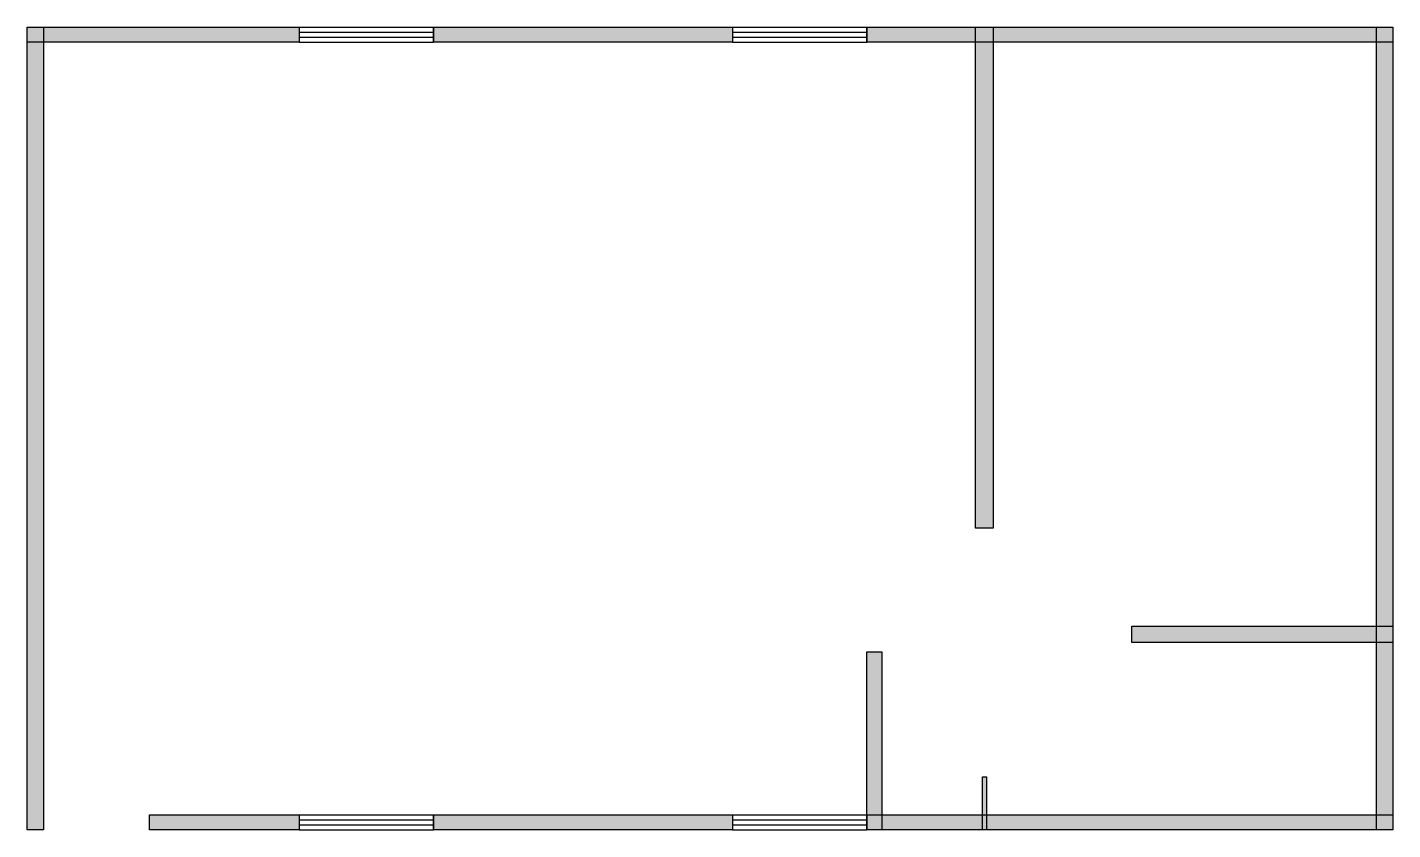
# Model space of a CAD drawing. Header units: millimetres. Extents: x 9 to 8853, y 9 to 5210.
import ezdxf

# ---------------------------------------------------------------- set-up
doc = ezdxf.new("R2010")
doc.units = ezdxf.units.MM
doc.layers.add('WALL', color=7, linetype='Continuous')
doc.layers.add('WINDOW', color=5, linetype='Continuous')

msp = doc.modelspace()

# ---------------------------------------------------------------- hatches: boundary and pattern name
at = {"layer": 'WALL'}
h = msp.add_hatch(color=256, dxfattribs=at)
h.dxf.hatch_style = 1
h.paths.add_polyline_path([(8.8, 5209.6), (1768.8, 5209.6), (1768.8, 5112.8), (8.8, 5112.8)])
h = msp.add_hatch(color=256, dxfattribs=at)
h.dxf.hatch_style = 1
h.paths.add_polyline_path([(8.8, 5209.6), (114.4, 5209.6), (114.4, 8.8), (8.8, 8.8)])
h = msp.add_hatch(color=256, dxfattribs=at)
h.dxf.hatch_style = 1
h.paths.add_polyline_path([(2640, 5209.6), (4576, 5209.6), (4576, 5112.8), (2640, 5112.8)])
h = msp.add_hatch(color=256, dxfattribs=at)
h.dxf.hatch_style = 1
h.paths.add_polyline_path([(5447.2, 5209.6), (8852.8, 5209.6), (8852.8, 5112.8), (5447.2, 5112.8)])
h = msp.add_hatch(color=256, dxfattribs=at)
h.dxf.hatch_style = 1
h.paths.add_polyline_path([(6151.2, 5209.6), (6265.6, 5209.6), (6265.6, 1962.4), (6151.2, 1962.4)])
h = msp.add_hatch(color=256, dxfattribs=at)
h.dxf.hatch_style = 1
h.paths.add_polyline_path([(8747.2, 5209.6), (8852.8, 5209.6), (8852.8, 8.8), (8747.2, 8.8)])
h = msp.add_hatch(color=256, dxfattribs=at)
h.dxf.hatch_style = 1
h.paths.add_polyline_path([(7163.2, 1328.8), (8852.8, 1328.8), (8852.8, 1223.2), (7163.2, 1223.2)])
h = msp.add_hatch(color=256, dxfattribs=at)
h.dxf.hatch_style = 1
h.paths.add_polyline_path([(5447.2, 1161.6), (5544, 1161.6), (5544, 8.8), (5447.2, 8.8)])
h = msp.add_hatch(color=256, dxfattribs=at)
h.dxf.hatch_style = 1
h.paths.add_polyline_path([(6195.2, 352), (6221.6, 352), (6221.6, 8.8), (6195.2, 8.8)])
h = msp.add_hatch(color=256, dxfattribs=at)
h.dxf.hatch_style = 1
h.paths.add_polyline_path([(800.8, 105.6), (1768.8, 105.6), (1768.8, 8.8), (800.8, 8.8)])
h = msp.add_hatch(color=256, dxfattribs=at)
h.dxf.hatch_style = 1
h.paths.add_polyline_path([(2640, 105.6), (4576, 105.6), (4576, 8.8), (2640, 8.8)])
h = msp.add_hatch(color=256, dxfattribs=at)
h.dxf.hatch_style = 1
h.paths.add_polyline_path([(5447.2, 105.6), (8852.8, 105.6), (8852.8, 8.8), (5447.2, 8.8)])

# ---------------------------------------------------------------- linework, layer by layer
for points in [[(8.8, 5209.6), (1768.8, 5209.6), (1768.8, 5112.8), (8.8, 5112.8)], [(8.8, 5209.6), (114.4, 5209.6), (114.4, 8.8), (8.8, 8.8)], [(2640, 5209.6), (4576, 5209.6), (4576, 5112.8), (2640, 5112.8)], [(5447.2, 5209.6), (8852.8, 5209.6), (8852.8, 5112.8), (5447.2, 5112.8)], [(6151.2, 5209.6), (6265.6, 5209.6), (6265.6, 1962.4), (6151.2, 1962.4)], [(8747.2, 5209.6), (8852.8, 5209.6), (8852.8, 8.8), (8747.2, 8.8)], [(7163.2, 1328.8), (8852.8, 1328.8), (8852.8, 1223.2), (7163.2, 1223.2)], [(5447.2, 1161.6), (5544, 1161.6), (5544, 8.8), (5447.2, 8.8)], [(6195.2, 352), (6221.6, 352), (6221.6, 8.8), (6195.2, 8.8)], [(800.8, 105.6), (1768.8, 105.6), (1768.8, 8.8), (800.8, 8.8)], [(2640, 105.6), (4576, 105.6), (4576, 8.8), (2640, 8.8)], [(5447.2, 105.6), (8852.8, 105.6), (8852.8, 8.8), (5447.2, 8.8)]]:
    msp.add_lwpolyline(points, close=True, dxfattribs=at)
at = {"layer": 'WINDOW'}
for p, q in [((1768.8, 5209.6), (2640, 5209.6)), ((1768.8, 5209.6), (1768.8, 5112.8)), ((1768.8, 5177.3), (2640, 5177.3)), ((1768.8, 5145.1), (2640, 5145.1)), ((2640, 5209.6), (2640, 5112.8)), ((4576, 5209.6), (5447.2, 5209.6)), ((4576, 5209.6), (4576, 5112.8)), ((4576, 5177.3), (5447.2, 5177.3)), ((4576, 5145.1), (5447.2, 5145.1)), ((5447.2, 5209.6), (5447.2, 5112.8)), ((1768.8, 5112.8), (2640, 5112.8)), ((4576, 5112.8), (5447.2, 5112.8)), ((1768.8, 105.6), (2640, 105.6)), ((1768.8, 105.6), (1768.8, 8.8)), ((2640, 105.6), (2640, 8.8)), ((4576, 105.6), (5447.2, 105.6)), ((4576, 105.6), (4576, 8.8)), ((5447.2, 105.6), (5447.2, 8.8)), ((1768.8, 73.3), (2640, 73.3)), ((1768.8, 41.1), (2640, 41.1)), ((1768.8, 8.8), (2640, 8.8)), ((4576, 73.3), (5447.2, 73.3)), ((4576, 41.1), (5447.2, 41.1)), ((4576, 8.8), (5447.2, 8.8))]:
    msp.add_line(p, q, dxfattribs=at)

doc.saveas('drawing.dxf')
